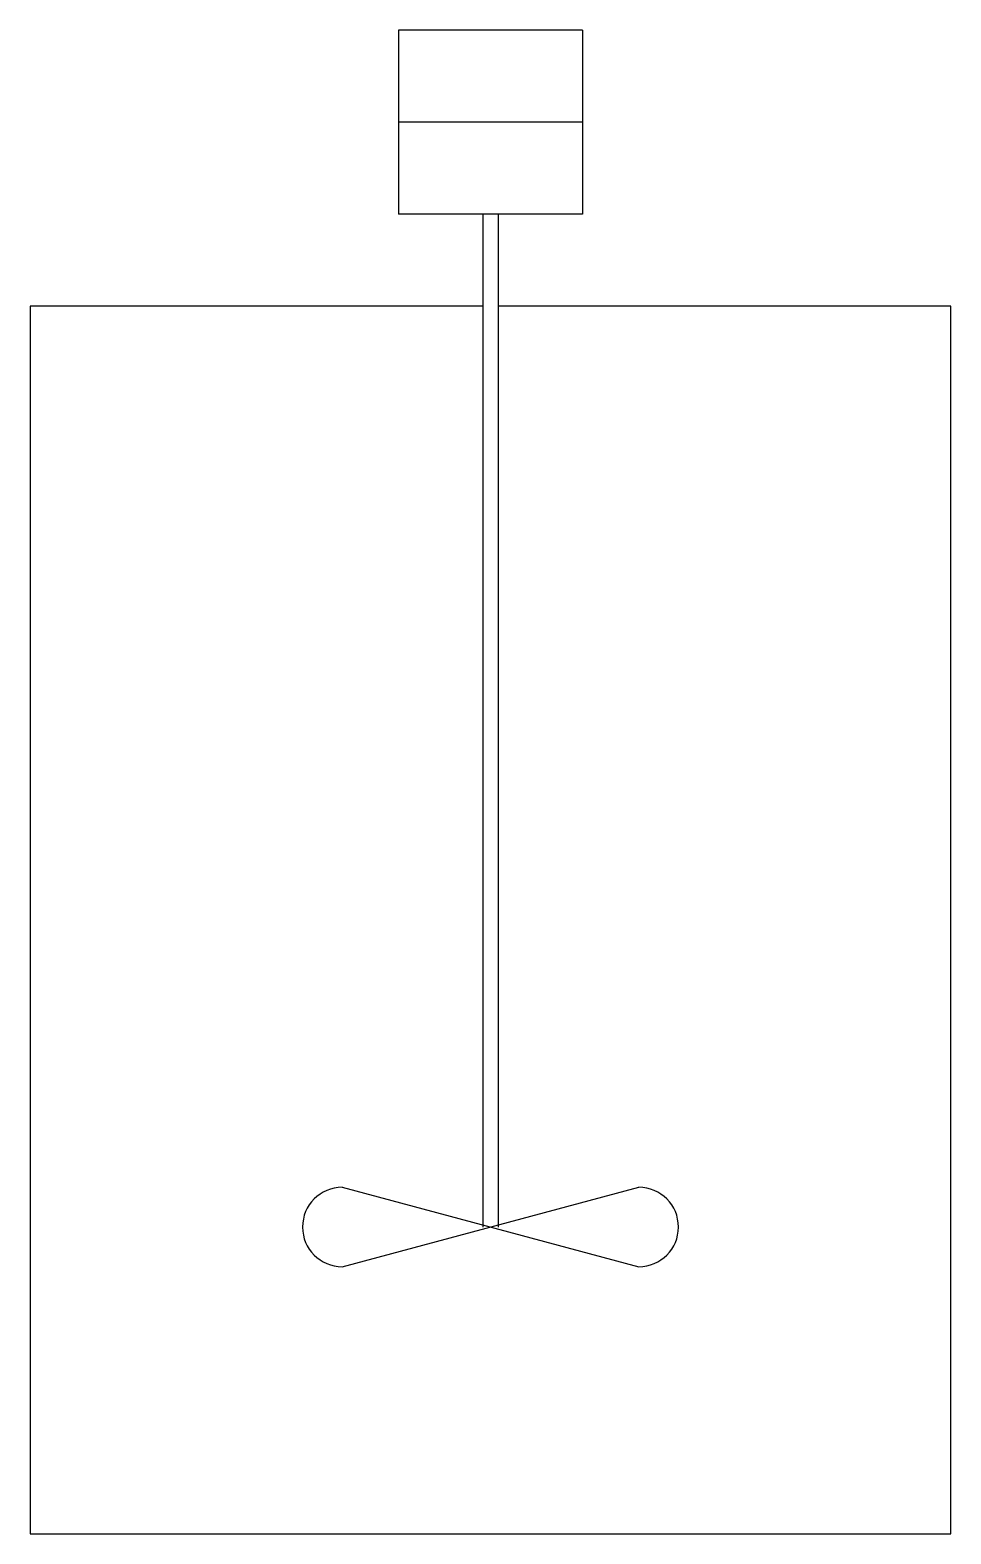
# Model space of a CAD drawing. Extents: x -15 to 15, y -5 to 44.
import ezdxf

# ---------------------------------------------------------------- set-up
doc = ezdxf.new("R2010")
doc.units = 0
doc.header["$MEASUREMENT"] = 0
doc.layers.get('0').update_dxf_attribs({"linetype": 'CONTINUOUS'})

msp = doc.modelspace()

# ---------------------------------------------------------------- linework, layer by layer
at = {"linetype": 'CONTINUOUS'}
for p, q in [((-2.994356, 44.035411), (-2.994356, 38.035411)), ((3.005644, 44.035411), (-2.994356, 44.035411)), ((3.005644, 44.035411), (3.005644, 38.035411)), ((3.005644, 41.035411), (-2.994356, 41.035411)), ((3.005644, 38.035411), (-2.994356, 38.035411)), ((-0.244356, 38.035411), (-0.244356, 5.035411)), ((0.255644, 38.035411), (0.255644, 5.035411)), ((-14.994356, 35.035411), (-14.994356, -4.964589)), ((-0.244356, 35.035411), (-14.994356, 35.035411)), ((15.005644, 35.035411), (0.255644, 35.035411)), ((15.005644, -4.964589), (15.005644, 35.035411)), ((-4.823986, 3.741315), (4.835273, 6.329506)), ((-4.823986, 6.329506), (4.835273, 3.741315)), ((-14.994356, -4.964589), (15.005644, -4.964589))]:
    msp.add_line(p, q, dxfattribs=at)
for centre, start, end in [((-4.823986, 5.035411), 90, 270), ((4.835273, 5.035411), 270, 90)]:
    msp.add_arc(centre, 1.294095, start, end, dxfattribs=at)

doc.saveas('drawing.dxf')
